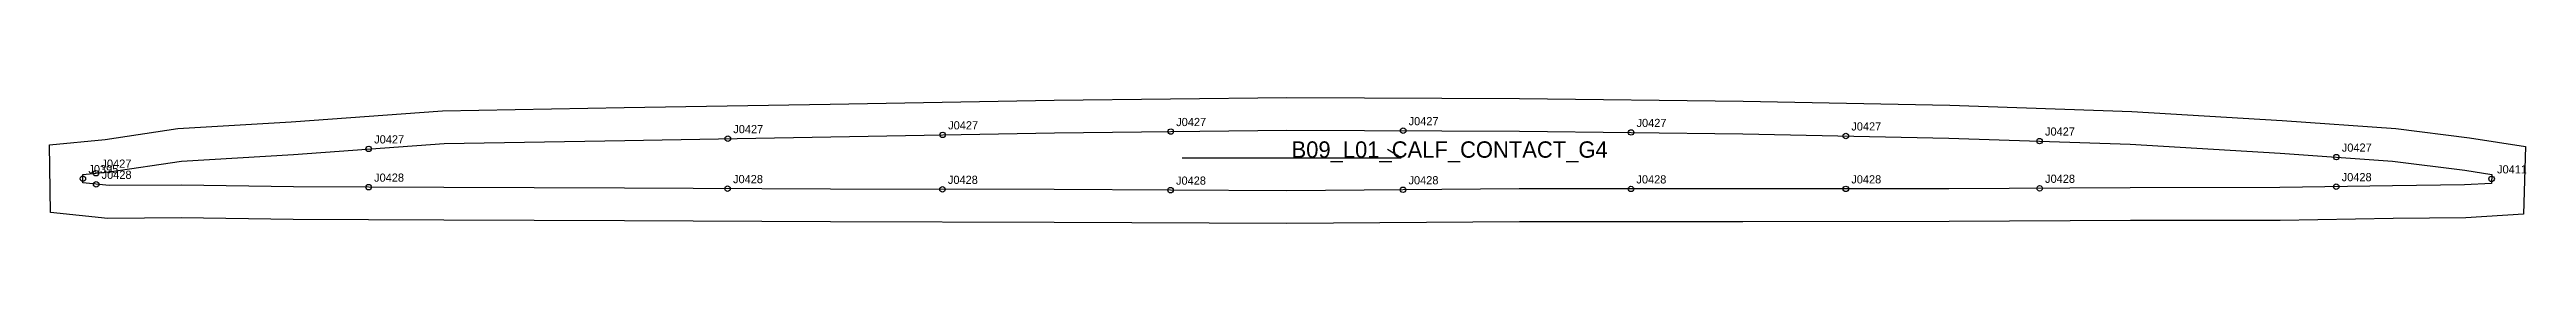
# Model space of a CAD drawing. Header units: millimetres. Extents: x -12 to 893, y -18 to 28.
import ezdxf

# ---------------------------------------------------------------- set-up
doc = ezdxf.new("R2010")
doc.units = ezdxf.units.MM
for name, color, linetype in [('CUT', 1, 'Continuous'), ('GRAIN', 3, 'Continuous'), ('LABEL', 7, 'Continuous'), ('NOTCH', 2, 'Continuous'), ('SEW', 5, 'Continuous')]:
    doc.layers.add(name, color=color, linetype=linetype)

msp = doc.modelspace()

# ---------------------------------------------------------------- linework, layer by layer
at = {"layer": 'CUT'}
msp.add_lwpolyline([(-12.17, 10.88), (8.14, 12.84), (34.75, 16.79), (76.11, 19.34), (131.43, 23.34), (197.77, 24.49), (273.07, 25.75), (354.82, 27.26), (439.87, 28.18), (524.9, 27.88), (606.64, 26.88), (682.08, 25.34), (748.55, 23.1), (803.52, 19.75), (845.04, 16.85), (871.89, 13.41), (892.37, 10.24), (891.66, -14.57), (870.59, -15.86), (844.02, -16.15), (802.76, -16.83), (748.05, -16.89), (681.8, -17.27), (606.42, -17.31), (524.81, -17.31), (439.88, -17.96), (354.85, -17.57), (273.14, -17.37), (197.83, -17.03), (131.84, -16.76), (76.8, -16.56), (35.95, -15.94), (9.09, -16.11), (-11.78, -13.97), (-12.17, 10.88)], close=True, dxfattribs=at)
at = {"layer": 'GRAIN'}
for p, q in [((481.59, 6.13), (476.59, 9.13)), ((401.59, 6.13), (481.59, 6.13))]:
    msp.add_line(p, q, dxfattribs=at)
at = {"layer": 'NOTCH'}
for centre in [(104.44, 9.36), (235.63, 13.12), (314.14, 14.51), (397.45, 15.72), (482.36, 16.03), (565.63, 15.38), (644.1, 14.11), (714.87, 12.23), (4.8, 0.46), (823.3, 6.34), (0.02, -1.56), (4.86, -3.62), (104.4, -4.66), (235.54, -5.2), (314.04, -5.47), (397.38, -5.76), (482.32, -5.63), (565.59, -5.31), (644.09, -5.29), (714.89, -5.08), (823.26, -4.49), (880.02, -1.63)]:
    msp.add_circle(centre, 1, dxfattribs=at)
at = {"layer": 'SEW'}
msp.add_lwpolyline([(0, 0), (9.6, 0.93), (36, 4.84), (76.91, 7.37), (131.97, 11.35), (197.97, 12.49), (273.28, 13.75), (354.99, 15.26), (439.91, 16.18), (524.81, 15.88), (606.44, 14.88), (681.75, 13.34), (747.98, 11.11), (802.74, 7.77), (843.86, 4.9), (870.21, 1.53), (880.07, 0), (879.98, -3.26), (870.16, -3.86), (843.86, -4.15), (802.66, -4.83), (748.01, -4.89), (681.76, -5.27), (606.41, -5.31), (524.77, -5.31), (439.86, -5.95), (354.89, -5.57), (273.19, -5.37), (197.89, -5.03), (131.89, -4.76), (76.91, -4.56), (36.01, -3.94), (9.67, -4.11), (0.05, -3.12)], close=True, dxfattribs=at)

# ---------------------------------------------------------------- texts
at = {"layer": 'LABEL'}
for s, height, p in [('J0427', 3, (237.63, 15.12)), ('J0427', 3, (316.14, 16.51)), ('J0427', 3, (399.45, 17.72)), ('J0427', 3, (484.36, 18.03)), ('J0427', 3, (567.63, 17.38)), ('J0427', 3, (646.1, 16.11)), ('J0427', 3, (106.44, 11.36)), ('B09_L01_CALF_CONTACT_G4', 6, (441.59, 6.13)), ('J0427', 3, (716.87, 14.23)), ('J0427', 3, (825.3, 8.34)), ('J0395', 3, (2.02, 0.44)), ('J0427', 3, (6.8, 2.46)), ('J0428', 3, (6.86, -1.62)), ('J0428', 3, (106.4, -2.66)), ('J0428', 3, (825.26, -2.49)), ('J0411', 3, (882.02, 0.37)), ('J0428', 3, (237.54, -3.2)), ('J0428', 3, (316.04, -3.47)), ('J0428', 3, (399.38, -3.76)), ('J0428', 3, (484.32, -3.63)), ('J0428', 3, (567.59, -3.31)), ('J0428', 3, (646.09, -3.29)), ('J0428', 3, (716.89, -3.08))]:
    msp.add_text(s, height=height, dxfattribs=at).set_placement(p)

doc.saveas('drawing.dxf')
